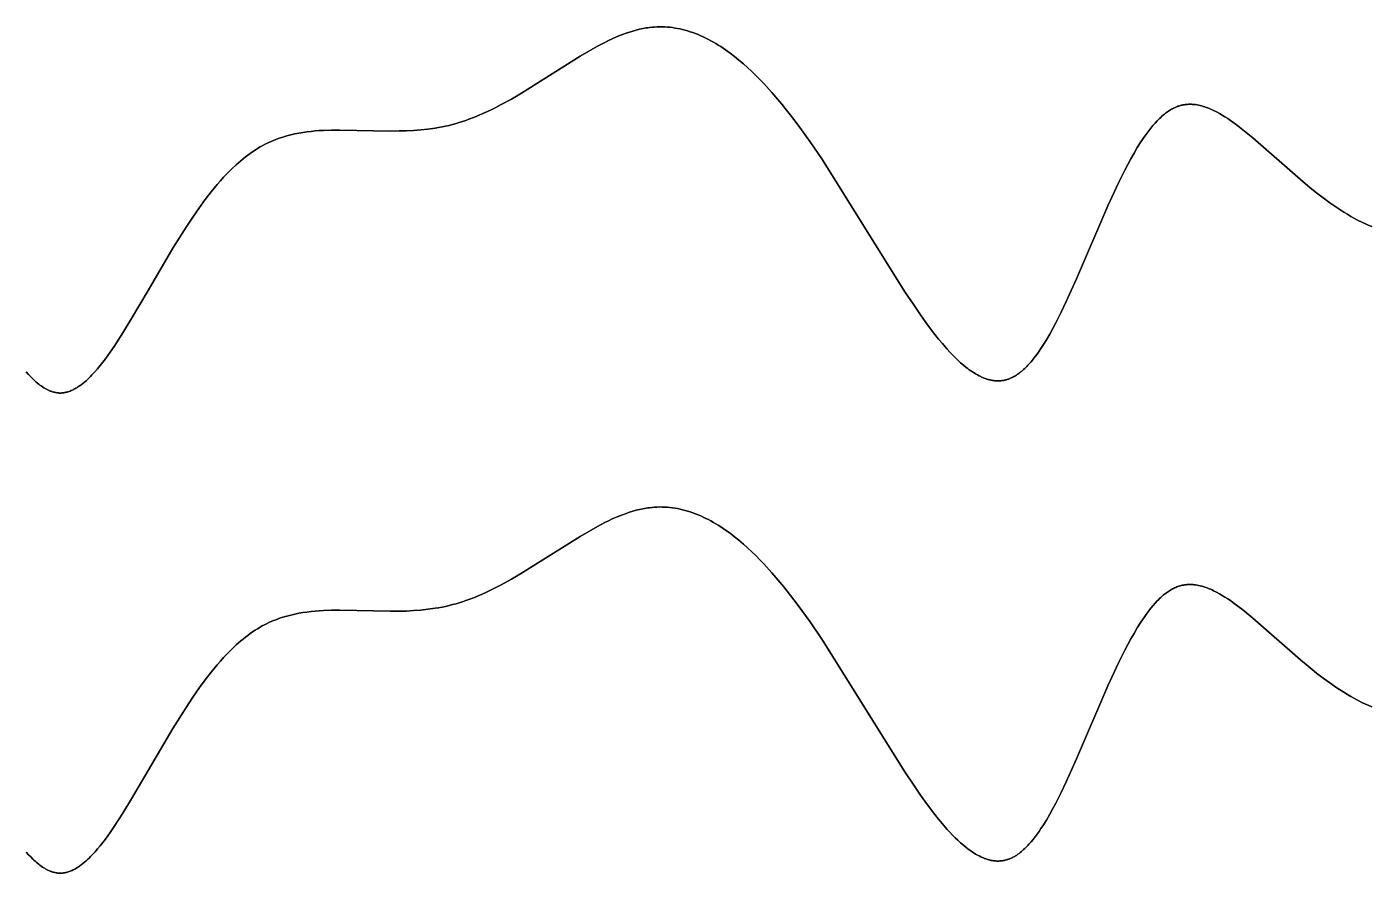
# Model space of a CAD drawing. Header units: feet. Extents: x 0 to 1.5, y 93.18 to 96.08.
# Drawn here: x 0.1875 to 0.375, y 93.7629 to 93.8812 of the extents above; entities that cross this region are included whole.
import ezdxf

# ---------------------------------------------------------------- set-up
doc = ezdxf.new("R2010")
doc.units = ezdxf.units.FT
doc.header["$MEASUREMENT"] = 0
doc.layers.add('Default', color=7, linetype='Continuous', true_color=0x000000)

msp = doc.modelspace()

# ---------------------------------------------------------------- linework, layer by layer
at = {"layer": 'Default'}
for points in [[(0.18742, 93.83293), (0.18775, 93.83256), (0.18804, 93.83226), (0.18834, 93.83195), (0.1885, 93.8318), (0.18866, 93.83165), (0.18882, 93.83151), (0.18899, 93.83136), (0.18916, 93.83122), (0.18933, 93.83109), (0.18951, 93.83096), (0.18969, 93.83084), (0.18987, 93.83072), (0.19005, 93.83061), (0.19015, 93.83055), (0.19024, 93.8305), (0.19033, 93.83046), (0.19043, 93.83041), (0.19051, 93.83037), (0.19059, 93.83033), (0.19068, 93.8303), (0.19076, 93.83026), (0.19085, 93.83023), (0.19093, 93.8302), (0.19102, 93.83017), (0.19111, 93.83014), (0.19123, 93.83011), (0.19135, 93.83008), (0.19147, 93.83005), (0.19159, 93.83003), (0.19171, 93.83001), (0.19178, 93.83), (0.19184, 93.83), (0.1919, 93.82999), (0.19196, 93.82999), (0.19202, 93.82998), (0.19209, 93.82998), (0.19216, 93.82998), (0.19224, 93.82998), (0.19231, 93.82998), (0.19239, 93.82999), (0.19246, 93.82999), (0.19253, 93.83), (0.19261, 93.83001), (0.19268, 93.83002), (0.19276, 93.83003), (0.19283, 93.83005), (0.1929, 93.83006), (0.19297, 93.83008), (0.19305, 93.83009), (0.19312, 93.83011), (0.19319, 93.83013), (0.19326, 93.83015), (0.19341, 93.8302), (0.19355, 93.83025), (0.19368, 93.83031), (0.19382, 93.83037), (0.19396, 93.83043), (0.19409, 93.8305), (0.19422, 93.83057), (0.19435, 93.83064), (0.19448, 93.83071), (0.1946, 93.83079), (0.19473, 93.83087), (0.19485, 93.83096), (0.19497, 93.83104), (0.19509, 93.83113), (0.19532, 93.83131), (0.19555, 93.8315), (0.19578, 93.83169), (0.196, 93.83189), (0.19621, 93.8321), (0.19641, 93.83229), (0.19661, 93.8325), (0.197, 93.83292), (0.19738, 93.83337), (0.19776, 93.83382), (0.19813, 93.83428), (0.19848, 93.83475), (0.19915, 93.83567), (0.19971, 93.83649), (0.20093, 93.83837), (0.20215, 93.84037), (0.20446, 93.84432), (0.20792, 93.85021), (0.20976, 93.85314), (0.2107, 93.85456), (0.21165, 93.85593), (0.21244, 93.85701), (0.21327, 93.85808), (0.21412, 93.85912), (0.21456, 93.85963), (0.21501, 93.86013), (0.21558, 93.86073), (0.21616, 93.86131), (0.21677, 93.86189), (0.21708, 93.86216), (0.2174, 93.86244), (0.21772, 93.8627), (0.21805, 93.86297), (0.21838, 93.86322), (0.21871, 93.86347), (0.21905, 93.8637), (0.2194, 93.86393), (0.21975, 93.86416), (0.22011, 93.86437), (0.2204, 93.86454), (0.2207, 93.86469), (0.22101, 93.86485), (0.22133, 93.865), (0.22165, 93.86515), (0.22197, 93.86528), (0.2223, 93.86541), (0.22263, 93.86553), (0.22296, 93.86565), (0.22329, 93.86576), (0.22385, 93.86592), (0.2244, 93.86607), (0.22496, 93.86619), (0.22553, 93.8663), (0.22609, 93.8664), (0.22666, 93.86648), (0.22723, 93.86655), (0.22781, 93.8666), (0.22838, 93.86665), (0.22895, 93.86668), (0.2301, 93.86672), (0.23125, 93.86673), (0.23835, 93.86659), (0.23957, 93.8666), (0.24057, 93.86662), (0.24157, 93.86668), (0.24257, 93.86675), (0.24357, 93.86686), (0.24456, 93.867), (0.24505, 93.86708), (0.24554, 93.86718), (0.24603, 93.86728), (0.24652, 93.86739), (0.24701, 93.86751), (0.2475, 93.86764), (0.24795, 93.86778), (0.2484, 93.86792), (0.24885, 93.86807), (0.24929, 93.86823), (0.25006, 93.86852), (0.25083, 93.86884), (0.25158, 93.86917), (0.25233, 93.86953), (0.25307, 93.86989), (0.25381, 93.87028), (0.25525, 93.87107), (0.25667, 93.87191), (0.26484, 93.87704), (0.26606, 93.87775), (0.26727, 93.87844), (0.2683, 93.87897), (0.26882, 93.87923), (0.26934, 93.87948), (0.27004, 93.87979), (0.27075, 93.88007), (0.2713, 93.88028), (0.27175, 93.88043), (0.27221, 93.88057), (0.27266, 93.8807), (0.27313, 93.88081), (0.27359, 93.88091), (0.27406, 93.881), (0.27429, 93.88103), (0.27453, 93.88106), (0.27489, 93.8811), (0.27525, 93.88113), (0.27561, 93.88115), (0.27597, 93.88116), (0.27633, 93.88116), (0.27669, 93.88114), (0.27705, 93.88112), (0.2774, 93.88109), (0.27776, 93.88105), (0.27811, 93.88099), (0.27847, 93.88093), (0.27882, 93.88086), (0.27917, 93.88078), (0.27952, 93.88069), (0.27987, 93.88059), (0.28021, 93.88048), (0.28059, 93.88035), (0.28097, 93.88022), (0.28134, 93.88007), (0.2817, 93.87991), (0.28206, 93.87975), (0.28242, 93.87958), (0.28278, 93.8794), (0.28313, 93.87921), (0.28348, 93.87901), (0.28382, 93.87881), (0.28416, 93.8786), (0.2845, 93.87839), (0.28516, 93.87795), (0.28581, 93.87748), (0.28643, 93.877), (0.28705, 93.8765), (0.28766, 93.87599), (0.28825, 93.87546), (0.28884, 93.87491), (0.28941, 93.87436), (0.28997, 93.87379), (0.29051, 93.87322), (0.29166, 93.87197), (0.29276, 93.87068), (0.29331, 93.87002), (0.29333, 93.86998), (0.29427, 93.8688), (0.29519, 93.86759), (0.29699, 93.86509), (0.29873, 93.86255), (0.31024, 93.84414), (0.31148, 93.84228), (0.31242, 93.8409), (0.31341, 93.83952), (0.31444, 93.83817), (0.31496, 93.83751), (0.31549, 93.83688), (0.31617, 93.83609), (0.31653, 93.8357), (0.31689, 93.83532), (0.31727, 93.83494), (0.31765, 93.83457), (0.31803, 93.83422), (0.31842, 93.83388), (0.31882, 93.83355), (0.31903, 93.83339), (0.31924, 93.83323), (0.31946, 93.83308), (0.31968, 93.83293), (0.31991, 93.83278), (0.32013, 93.83264), (0.32037, 93.83251), (0.3206, 93.83239), (0.32084, 93.83227), (0.32096, 93.83221), (0.32108, 93.83216), (0.32121, 93.83211), (0.32133, 93.83206), (0.32145, 93.83201), (0.32158, 93.83197), (0.3217, 93.83193), (0.32182, 93.83189), (0.32195, 93.83185), (0.32208, 93.83182), (0.32217, 93.8318), (0.32227, 93.83178), (0.32237, 93.83176), (0.32247, 93.83174), (0.32256, 93.83172), (0.32266, 93.83171), (0.32276, 93.8317), (0.32285, 93.83169), (0.32295, 93.83168), (0.32304, 93.83168), (0.32314, 93.83167), (0.32324, 93.83167), (0.32333, 93.83167), (0.32343, 93.83168), (0.32352, 93.83168), (0.32362, 93.83169), (0.32371, 93.8317), (0.32381, 93.83171), (0.3239, 93.83172), (0.324, 93.83174), (0.32409, 93.83175), (0.32418, 93.83177), (0.32428, 93.83179), (0.32437, 93.83182), (0.32446, 93.83184), (0.32456, 93.83187), (0.32465, 93.8319), (0.32474, 93.83193), (0.32484, 93.83197), (0.32493, 93.832), (0.32502, 93.83204), (0.32511, 93.83208), (0.32523, 93.83214), (0.32535, 93.8322), (0.32547, 93.83227), (0.32559, 93.83233), (0.32571, 93.8324), (0.32582, 93.83247), (0.32593, 93.83255), (0.32604, 93.83262), (0.32621, 93.83274), (0.32637, 93.83287), (0.32653, 93.833), (0.32669, 93.83313), (0.32684, 93.83327), (0.32699, 93.83341), (0.32714, 93.83356), (0.32729, 93.8337), (0.32743, 93.83386), (0.32758, 93.83402), (0.32787, 93.83435), (0.32816, 93.8347), (0.32844, 93.83506), (0.32872, 93.83543), (0.32899, 93.83582), (0.32926, 93.83621), (0.32952, 93.8366), (0.33002, 93.83741), (0.33049, 93.83821), (0.33093, 93.83901), (0.33134, 93.83978), (0.33209, 93.84126), (0.3328, 93.84275), (0.33425, 93.84596), (0.33862, 93.85614), (0.34016, 93.85947), (0.34098, 93.86113), (0.34183, 93.86273), (0.34227, 93.8635), (0.34273, 93.86428), (0.34323, 93.86508), (0.34376, 93.86586), (0.34404, 93.86625), (0.34432, 93.86663), (0.34461, 93.867), (0.34491, 93.86736), (0.34521, 93.8677), (0.34552, 93.86804), (0.34568, 93.8682), (0.34584, 93.86835), (0.346, 93.8685), (0.34616, 93.86865), (0.34641, 93.86886), (0.34654, 93.86897), (0.34667, 93.86907), (0.34681, 93.86917), (0.34694, 93.86927), (0.34708, 93.86936), (0.34722, 93.86946), (0.34736, 93.86954), (0.3475, 93.86963), (0.34765, 93.86971), (0.3478, 93.86979), (0.34795, 93.86986), (0.3481, 93.86993), (0.34825, 93.86999), (0.34841, 93.87005), (0.34853, 93.87009), (0.34865, 93.87013), (0.34876, 93.87016), (0.34887, 93.87019), (0.34899, 93.87021), (0.3491, 93.87024), (0.34921, 93.87026), (0.34932, 93.87027), (0.34943, 93.87029), (0.34954, 93.8703), (0.34965, 93.87031), (0.34976, 93.87032), (0.34987, 93.87033), (0.34998, 93.87033), (0.35009, 93.87033), (0.3502, 93.87033), (0.35031, 93.87033), (0.35042, 93.87032), (0.35053, 93.87031), (0.35064, 93.8703), (0.35075, 93.87029), (0.35086, 93.87028), (0.35108, 93.87024), (0.3513, 93.8702), (0.35151, 93.87015), (0.35173, 93.8701), (0.35195, 93.87004), (0.35216, 93.86997), (0.35237, 93.8699), (0.35258, 93.86982), (0.35278, 93.86974), (0.35299, 93.86965), (0.35319, 93.86956), (0.35339, 93.86946), (0.3538, 93.86926), (0.3542, 93.86904), (0.35459, 93.86882), (0.35498, 93.86858), (0.35536, 93.86833), (0.35574, 93.86808), (0.3561, 93.86782), (0.35679, 93.86731), (0.35749, 93.86677), (0.35889, 93.86563), (0.36555, 93.8598), (0.36691, 93.85866), (0.3678, 93.85795), (0.36871, 93.85725), (0.36965, 93.85656), (0.37061, 93.85589), (0.37159, 93.85526), (0.37209, 93.85496), (0.37259, 93.85466), (0.37309, 93.85438), (0.3736, 93.85411), (0.37411, 93.85386), (0.37463, 93.85362), (0.375, 93.85345), (0.37551, 93.85324)], [(0.37551, 93.85324), (0.375, 93.85345), (0.37463, 93.85362), (0.37411, 93.85386), (0.3736, 93.85411), (0.37309, 93.85438), (0.37259, 93.85466), (0.37209, 93.85496), (0.37159, 93.85526), (0.37061, 93.85589), (0.36965, 93.85656), (0.36871, 93.85725), (0.3678, 93.85795), (0.36691, 93.85866), (0.36555, 93.8598), (0.35889, 93.86563), (0.35749, 93.86677), (0.35679, 93.86731), (0.3561, 93.86782), (0.35574, 93.86808), (0.35536, 93.86833), (0.35498, 93.86858), (0.35459, 93.86882), (0.3542, 93.86904), (0.3538, 93.86926), (0.35339, 93.86946), (0.35319, 93.86956), (0.35299, 93.86965), (0.35278, 93.86974), (0.35258, 93.86982), (0.35237, 93.8699), (0.35216, 93.86997), (0.35195, 93.87004), (0.35173, 93.8701), (0.35151, 93.87015), (0.3513, 93.8702), (0.35108, 93.87024), (0.35086, 93.87028), (0.35075, 93.87029), (0.35064, 93.8703), (0.35053, 93.87031), (0.35042, 93.87032), (0.35031, 93.87033), (0.3502, 93.87033), (0.35009, 93.87033), (0.34998, 93.87033), (0.34987, 93.87033), (0.34976, 93.87032), (0.34965, 93.87031), (0.34954, 93.8703), (0.34943, 93.87029), (0.34932, 93.87027), (0.34921, 93.87026), (0.3491, 93.87024), (0.34899, 93.87021), (0.34887, 93.87019), (0.34876, 93.87016), (0.34865, 93.87013), (0.34853, 93.87009), (0.34841, 93.87005), (0.34825, 93.86999), (0.3481, 93.86993), (0.34795, 93.86986), (0.3478, 93.86979), (0.34765, 93.86971), (0.3475, 93.86963), (0.34736, 93.86954), (0.34722, 93.86946), (0.34708, 93.86936), (0.34694, 93.86927), (0.34681, 93.86917), (0.34667, 93.86907), (0.34654, 93.86897), (0.34641, 93.86886), (0.34616, 93.86865), (0.346, 93.8685), (0.34584, 93.86835), (0.34568, 93.8682), (0.34552, 93.86804), (0.34521, 93.8677), (0.34491, 93.86736), (0.34461, 93.867), (0.34432, 93.86663), (0.34404, 93.86625), (0.34376, 93.86586), (0.34323, 93.86508), (0.34273, 93.86428), (0.34227, 93.8635), (0.34183, 93.86273), (0.34098, 93.86113), (0.34016, 93.85947), (0.33862, 93.85614), (0.33425, 93.84596), (0.3328, 93.84275), (0.33209, 93.84126), (0.33134, 93.83978), (0.33093, 93.83901), (0.33049, 93.83821), (0.33002, 93.83741), (0.32952, 93.8366), (0.32926, 93.83621), (0.32899, 93.83582), (0.32872, 93.83543), (0.32844, 93.83506), (0.32816, 93.8347), (0.32787, 93.83435), (0.32758, 93.83402), (0.32743, 93.83386), (0.32729, 93.8337), (0.32714, 93.83356), (0.32699, 93.83341), (0.32684, 93.83327), (0.32669, 93.83313), (0.32653, 93.833), (0.32637, 93.83287), (0.32621, 93.83274), (0.32604, 93.83262), (0.32593, 93.83255), (0.32582, 93.83247), (0.32571, 93.8324), (0.32559, 93.83233), (0.32547, 93.83227), (0.32535, 93.8322), (0.32523, 93.83214), (0.32511, 93.83208), (0.32502, 93.83204), (0.32493, 93.832), (0.32484, 93.83197), (0.32474, 93.83193), (0.32465, 93.8319), (0.32456, 93.83187), (0.32446, 93.83184), (0.32437, 93.83182), (0.32428, 93.83179), (0.32418, 93.83177), (0.32409, 93.83175), (0.324, 93.83174), (0.3239, 93.83172), (0.32381, 93.83171), (0.32371, 93.8317), (0.32362, 93.83169), (0.32352, 93.83168), (0.32343, 93.83168), (0.32333, 93.83167), (0.32324, 93.83167), (0.32314, 93.83167), (0.32304, 93.83168), (0.32295, 93.83168), (0.32285, 93.83169), (0.32276, 93.8317), (0.32266, 93.83171), (0.32256, 93.83172), (0.32247, 93.83174), (0.32237, 93.83176), (0.32227, 93.83178), (0.32217, 93.8318), (0.32208, 93.83182), (0.32195, 93.83185), (0.32182, 93.83189), (0.3217, 93.83193), (0.32158, 93.83197), (0.32145, 93.83201), (0.32133, 93.83206), (0.32121, 93.83211), (0.32108, 93.83216), (0.32096, 93.83221), (0.32084, 93.83227), (0.3206, 93.83239), (0.32037, 93.83251), (0.32013, 93.83264), (0.31991, 93.83278), (0.31968, 93.83293), (0.31946, 93.83308), (0.31924, 93.83323), (0.31903, 93.83339), (0.31882, 93.83355), (0.31842, 93.83388), (0.31803, 93.83422), (0.31765, 93.83457), (0.31727, 93.83494), (0.31689, 93.83532), (0.31653, 93.8357), (0.31617, 93.83609), (0.31549, 93.83688), (0.31496, 93.83751), (0.31444, 93.83817), (0.31341, 93.83952), (0.31242, 93.8409), (0.31148, 93.84228), (0.31024, 93.84414), (0.29873, 93.86255), (0.29699, 93.86509), (0.29519, 93.86759), (0.29427, 93.8688), (0.29333, 93.86998), (0.29331, 93.87002), (0.29276, 93.87068), (0.29166, 93.87197), (0.29051, 93.87322), (0.28997, 93.87379), (0.28941, 93.87436), (0.28884, 93.87491), (0.28825, 93.87546), (0.28766, 93.87599), (0.28705, 93.8765), (0.28643, 93.877), (0.28581, 93.87748), (0.28516, 93.87795), (0.2845, 93.87839), (0.28416, 93.8786), (0.28382, 93.87881), (0.28348, 93.87901), (0.28313, 93.87921), (0.28278, 93.8794), (0.28242, 93.87958), (0.28206, 93.87975), (0.2817, 93.87991), (0.28134, 93.88007), (0.28097, 93.88022), (0.28059, 93.88035), (0.28021, 93.88048), (0.27987, 93.88059), (0.27952, 93.88069), (0.27917, 93.88078), (0.27882, 93.88086), (0.27847, 93.88093), (0.27811, 93.88099), (0.27776, 93.88105), (0.2774, 93.88109), (0.27705, 93.88112), (0.27669, 93.88114), (0.27633, 93.88116), (0.27597, 93.88116), (0.27561, 93.88115), (0.27525, 93.88113), (0.27489, 93.8811), (0.27453, 93.88106), (0.27429, 93.88103), (0.27406, 93.881), (0.27359, 93.88091), (0.27313, 93.88081), (0.27266, 93.8807), (0.27221, 93.88057), (0.27175, 93.88043), (0.2713, 93.88028), (0.27075, 93.88007), (0.27004, 93.87979), (0.26934, 93.87948), (0.26882, 93.87923), (0.2683, 93.87897), (0.26727, 93.87844), (0.26606, 93.87775), (0.26484, 93.87704), (0.25667, 93.87191), (0.25525, 93.87107), (0.25381, 93.87028), (0.25307, 93.86989), (0.25233, 93.86953), (0.25158, 93.86917), (0.25083, 93.86884), (0.25006, 93.86852), (0.24929, 93.86823), (0.24885, 93.86807), (0.2484, 93.86792), (0.24795, 93.86778), (0.2475, 93.86764), (0.24701, 93.86751), (0.24652, 93.86739), (0.24603, 93.86728), (0.24554, 93.86718), (0.24505, 93.86708), (0.24456, 93.867), (0.24357, 93.86686), (0.24257, 93.86675), (0.24157, 93.86668), (0.24057, 93.86662), (0.23957, 93.8666), (0.23835, 93.86659), (0.23125, 93.86673), (0.2301, 93.86672), (0.22895, 93.86668), (0.22838, 93.86665), (0.22781, 93.8666), (0.22723, 93.86655), (0.22666, 93.86648), (0.22609, 93.8664), (0.22553, 93.8663), (0.22496, 93.86619), (0.2244, 93.86607), (0.22385, 93.86592), (0.22329, 93.86576), (0.22296, 93.86565), (0.22263, 93.86553), (0.2223, 93.86541), (0.22197, 93.86528), (0.22165, 93.86515), (0.22133, 93.865), (0.22101, 93.86485), (0.2207, 93.86469), (0.2204, 93.86454), (0.22011, 93.86437), (0.21975, 93.86416), (0.2194, 93.86393), (0.21905, 93.8637), (0.21871, 93.86347), (0.21838, 93.86322), (0.21805, 93.86297), (0.21772, 93.8627), (0.2174, 93.86244), (0.21708, 93.86216), (0.21677, 93.86189), (0.21616, 93.86131), (0.21558, 93.86073), (0.21501, 93.86013), (0.21456, 93.85963), (0.21412, 93.85912), (0.21327, 93.85808), (0.21244, 93.85701), (0.21165, 93.85593), (0.2107, 93.85456), (0.20976, 93.85314), (0.20792, 93.85021), (0.20446, 93.84432), (0.20215, 93.84037), (0.20093, 93.83837), (0.19971, 93.83649), (0.19915, 93.83567), (0.19848, 93.83475), (0.19813, 93.83428), (0.19776, 93.83382), (0.19738, 93.83337), (0.197, 93.83292), (0.19661, 93.8325), (0.19641, 93.83229), (0.19621, 93.8321), (0.196, 93.83189), (0.19578, 93.83169), (0.19555, 93.8315), (0.19532, 93.83131), (0.19509, 93.83113), (0.19497, 93.83104), (0.19485, 93.83096), (0.19473, 93.83087), (0.1946, 93.83079), (0.19448, 93.83071), (0.19435, 93.83064), (0.19422, 93.83057), (0.19409, 93.8305), (0.19396, 93.83043), (0.19382, 93.83037), (0.19368, 93.83031), (0.19355, 93.83025), (0.19341, 93.8302), (0.19326, 93.83015), (0.19319, 93.83013), (0.19312, 93.83011), (0.19305, 93.83009), (0.19297, 93.83008), (0.1929, 93.83006), (0.19283, 93.83005), (0.19276, 93.83003), (0.19268, 93.83002), (0.19261, 93.83001), (0.19253, 93.83), (0.19246, 93.82999), (0.19239, 93.82999), (0.19231, 93.82998), (0.19224, 93.82998), (0.19216, 93.82998), (0.19209, 93.82998), (0.19202, 93.82998), (0.19196, 93.82999), (0.1919, 93.82999), (0.19184, 93.83), (0.19178, 93.83), (0.19171, 93.83001), (0.19159, 93.83003), (0.19147, 93.83005), (0.19135, 93.83008), (0.19123, 93.83011), (0.19111, 93.83014), (0.19102, 93.83017), (0.19093, 93.8302), (0.19085, 93.83023), (0.19076, 93.83026), (0.19068, 93.8303), (0.19059, 93.83033), (0.19051, 93.83037), (0.19043, 93.83041), (0.19033, 93.83046), (0.19024, 93.8305), (0.19015, 93.83055), (0.19005, 93.83061), (0.18987, 93.83072), (0.18969, 93.83084), (0.18951, 93.83096), (0.18933, 93.83109), (0.18916, 93.83122), (0.18899, 93.83136), (0.18882, 93.83151), (0.18866, 93.83165), (0.1885, 93.8318), (0.18834, 93.83195), (0.18804, 93.83226), (0.18775, 93.83256), (0.18742, 93.83293)], [(0.18742, 93.76581), (0.18775, 93.76545), (0.18804, 93.76514), (0.18834, 93.76484), (0.1885, 93.76469), (0.18866, 93.76454), (0.18882, 93.76439), (0.18899, 93.76425), (0.18916, 93.76411), (0.18933, 93.76398), (0.18951, 93.76385), (0.18969, 93.76372), (0.18987, 93.76361), (0.19005, 93.7635), (0.19015, 93.76344), (0.19024, 93.76339), (0.19033, 93.76334), (0.19043, 93.7633), (0.19051, 93.76326), (0.19059, 93.76322), (0.19068, 93.76318), (0.19076, 93.76315), (0.19085, 93.76312), (0.19093, 93.76308), (0.19102, 93.76306), (0.19111, 93.76303), (0.19123, 93.76299), (0.19135, 93.76296), (0.19147, 93.76294), (0.19159, 93.76292), (0.19171, 93.7629), (0.19178, 93.76289), (0.19184, 93.76288), (0.1919, 93.76288), (0.19196, 93.76287), (0.19202, 93.76287), (0.19209, 93.76287), (0.19216, 93.76287), (0.19224, 93.76287), (0.19231, 93.76287), (0.19239, 93.76288), (0.19246, 93.76288), (0.19253, 93.76289), (0.19261, 93.7629), (0.19268, 93.76291), (0.19276, 93.76292), (0.19283, 93.76293), (0.1929, 93.76295), (0.19297, 93.76296), (0.19305, 93.76298), (0.19312, 93.763), (0.19319, 93.76302), (0.19326, 93.76304), (0.19341, 93.76309), (0.19355, 93.76314), (0.19368, 93.76319), (0.19382, 93.76325), (0.19396, 93.76332), (0.19409, 93.76338), (0.19422, 93.76345), (0.19435, 93.76353), (0.19448, 93.7636), (0.1946, 93.76368), (0.19473, 93.76376), (0.19485, 93.76384), (0.19497, 93.76393), (0.19509, 93.76402), (0.19532, 93.7642), (0.19555, 93.76439), (0.19578, 93.76458), (0.196, 93.76478), (0.19621, 93.76498), (0.19641, 93.76518), (0.19661, 93.76539), (0.197, 93.76581), (0.19738, 93.76625), (0.19776, 93.76671), (0.19813, 93.76717), (0.19848, 93.76764), (0.19915, 93.76856), (0.19971, 93.76938), (0.20093, 93.77126), (0.20215, 93.77326), (0.20446, 93.7772), (0.20792, 93.7831), (0.20976, 93.78603), (0.2107, 93.78745), (0.21165, 93.78882), (0.21244, 93.7899), (0.21327, 93.79097), (0.21412, 93.79201), (0.21456, 93.79252), (0.21501, 93.79301), (0.21558, 93.79361), (0.21616, 93.7942), (0.21677, 93.79477), (0.21708, 93.79505), (0.2174, 93.79533), (0.21772, 93.79559), (0.21805, 93.79585), (0.21838, 93.79611), (0.21871, 93.79635), (0.21905, 93.79659), (0.2194, 93.79682), (0.21975, 93.79704), (0.22011, 93.79725), (0.2204, 93.79742), (0.2207, 93.79758), (0.22101, 93.79774), (0.22133, 93.79789), (0.22165, 93.79803), (0.22197, 93.79817), (0.2223, 93.7983), (0.22263, 93.79842), (0.22296, 93.79854), (0.22329, 93.79865), (0.22385, 93.79881), (0.2244, 93.79895), (0.22496, 93.79908), (0.22553, 93.79919), (0.22609, 93.79929), (0.22666, 93.79937), (0.22723, 93.79944), (0.22781, 93.79949), (0.22838, 93.79954), (0.22895, 93.79957), (0.2301, 93.79961), (0.23125, 93.79962), (0.23835, 93.79948), (0.23957, 93.79948), (0.24057, 93.79951), (0.24157, 93.79956), (0.24257, 93.79964), (0.24357, 93.79975), (0.24456, 93.79989), (0.24505, 93.79997), (0.24554, 93.80006), (0.24603, 93.80016), (0.24652, 93.80028), (0.24701, 93.8004), (0.2475, 93.80053), (0.24795, 93.80066), (0.2484, 93.80081), (0.24885, 93.80096), (0.24929, 93.80111), (0.25006, 93.80141), (0.25083, 93.80172), (0.25158, 93.80206), (0.25233, 93.80241), (0.25307, 93.80278), (0.25381, 93.80316), (0.25525, 93.80396), (0.25667, 93.80479), (0.26484, 93.80993), (0.26606, 93.81064), (0.26727, 93.81132), (0.2683, 93.81186), (0.26882, 93.81212), (0.26934, 93.81237), (0.27004, 93.81268), (0.27075, 93.81296), (0.2713, 93.81316), (0.27175, 93.81332), (0.27221, 93.81346), (0.27266, 93.81359), (0.27313, 93.8137), (0.27359, 93.8138), (0.27406, 93.81388), (0.27429, 93.81392), (0.27453, 93.81395), (0.27489, 93.81399), (0.27525, 93.81402), (0.27561, 93.81404), (0.27597, 93.81405), (0.27633, 93.81404), (0.27669, 93.81403), (0.27705, 93.81401), (0.2774, 93.81398), (0.27776, 93.81393), (0.27811, 93.81388), (0.27847, 93.81382), (0.27882, 93.81375), (0.27917, 93.81367), (0.27952, 93.81358), (0.27987, 93.81348), (0.28021, 93.81337), (0.28059, 93.81324), (0.28097, 93.8131), (0.28134, 93.81296), (0.2817, 93.8128), (0.28206, 93.81264), (0.28242, 93.81246), (0.28278, 93.81228), (0.28313, 93.8121), (0.28348, 93.8119), (0.28382, 93.8117), (0.28416, 93.81149), (0.2845, 93.81128), (0.28516, 93.81083), (0.28581, 93.81037), (0.28643, 93.80989), (0.28705, 93.80939), (0.28766, 93.80887), (0.28825, 93.80834), (0.28884, 93.8078), (0.28941, 93.80725), (0.28997, 93.80668), (0.29051, 93.80611), (0.29166, 93.80486), (0.29276, 93.80356), (0.29331, 93.8029), (0.29333, 93.80287), (0.29427, 93.80169), (0.29519, 93.80048), (0.29699, 93.79798), (0.29873, 93.79544), (0.31024, 93.77703), (0.31148, 93.77516), (0.31242, 93.77379), (0.31341, 93.77241), (0.31444, 93.77106), (0.31496, 93.7704), (0.31549, 93.76976), (0.31617, 93.76898), (0.31653, 93.76859), (0.31689, 93.7682), (0.31727, 93.76783), (0.31765, 93.76746), (0.31803, 93.76711), (0.31842, 93.76677), (0.31882, 93.76644), (0.31903, 93.76628), (0.31924, 93.76612), (0.31946, 93.76597), (0.31968, 93.76582), (0.31991, 93.76567), (0.32013, 93.76553), (0.32037, 93.7654), (0.3206, 93.76527), (0.32084, 93.76515), (0.32096, 93.7651), (0.32108, 93.76505), (0.32121, 93.76499), (0.32133, 93.76494), (0.32145, 93.7649), (0.32158, 93.76485), (0.3217, 93.76481), (0.32182, 93.76478), (0.32195, 93.76474), (0.32208, 93.76471), (0.32217, 93.76468), (0.32227, 93.76466), (0.32237, 93.76464), (0.32247, 93.76463), (0.32256, 93.76461), (0.32266, 93.7646), (0.32276, 93.76459), (0.32285, 93.76458), (0.32295, 93.76457), (0.32304, 93.76456), (0.32314, 93.76456), (0.32324, 93.76456), (0.32333, 93.76456), (0.32343, 93.76456), (0.32352, 93.76457), (0.32362, 93.76458), (0.32371, 93.76458), (0.32381, 93.7646), (0.3239, 93.76461), (0.324, 93.76462), (0.32409, 93.76464), (0.32418, 93.76466), (0.32428, 93.76468), (0.32437, 93.76471), (0.32446, 93.76473), (0.32456, 93.76476), (0.32465, 93.76479), (0.32474, 93.76482), (0.32484, 93.76485), (0.32493, 93.76489), (0.32502, 93.76493), (0.32511, 93.76497), (0.32523, 93.76503), (0.32535, 93.76509), (0.32547, 93.76515), (0.32559, 93.76522), (0.32571, 93.76529), (0.32582, 93.76536), (0.32593, 93.76544), (0.32604, 93.76551), (0.32621, 93.76563), (0.32637, 93.76576), (0.32653, 93.76589), (0.32669, 93.76602), (0.32684, 93.76616), (0.32699, 93.7663), (0.32714, 93.76644), (0.32729, 93.76659), (0.32743, 93.76675), (0.32758, 93.76691), (0.32787, 93.76724), (0.32816, 93.76759), (0.32844, 93.76795), (0.32872, 93.76832), (0.32899, 93.7687), (0.32926, 93.76909), (0.32952, 93.76949), (0.33002, 93.77029), (0.33049, 93.7711), (0.33093, 93.7719), (0.33134, 93.77267), (0.33209, 93.77414), (0.3328, 93.77564), (0.33425, 93.77885), (0.33862, 93.78903), (0.34016, 93.79236), (0.34098, 93.79402), (0.34183, 93.79562), (0.34227, 93.79638), (0.34273, 93.79717), (0.34323, 93.79796), (0.34376, 93.79875), (0.34404, 93.79914), (0.34432, 93.79952), (0.34461, 93.79989), (0.34491, 93.80025), (0.34521, 93.80059), (0.34552, 93.80092), (0.34568, 93.80108), (0.34584, 93.80124), (0.346, 93.80139), (0.34616, 93.80154), (0.34641, 93.80175), (0.34654, 93.80186), (0.34667, 93.80196), (0.34681, 93.80206), (0.34694, 93.80216), (0.34708, 93.80225), (0.34722, 93.80234), (0.34736, 93.80243), (0.3475, 93.80252), (0.34765, 93.8026), (0.3478, 93.80267), (0.34795, 93.80275), (0.3481, 93.80281), (0.34825, 93.80288), (0.34841, 93.80293), (0.34853, 93.80298), (0.34865, 93.80301), (0.34876, 93.80305), (0.34887, 93.80307), (0.34899, 93.8031), (0.3491, 93.80312), (0.34921, 93.80314), (0.34932, 93.80316), (0.34943, 93.80318), (0.34954, 93.80319), (0.34965, 93.8032), (0.34976, 93.80321), (0.34987, 93.80321), (0.34998, 93.80322), (0.35009, 93.80322), (0.3502, 93.80322), (0.35031, 93.80321), (0.35042, 93.80321), (0.35053, 93.8032), (0.35064, 93.80319), (0.35075, 93.80318), (0.35086, 93.80317), (0.35108, 93.80313), (0.3513, 93.80309), (0.35151, 93.80304), (0.35173, 93.80299), (0.35195, 93.80292), (0.35216, 93.80286), (0.35237, 93.80278), (0.35258, 93.80271), (0.35278, 93.80262), (0.35299, 93.80254), (0.35319, 93.80245), (0.35339, 93.80235), (0.3538, 93.80215), (0.3542, 93.80193), (0.35459, 93.8017), (0.35498, 93.80146), (0.35536, 93.80122), (0.35574, 93.80096), (0.3561, 93.80071), (0.35679, 93.8002), (0.35749, 93.79966), (0.35889, 93.79852), (0.36555, 93.79268), (0.36691, 93.79155), (0.3678, 93.79084), (0.36871, 93.79013), (0.36965, 93.78945), (0.37061, 93.78878), (0.37159, 93.78815), (0.37209, 93.78784), (0.37259, 93.78755), (0.37309, 93.78727), (0.3736, 93.787), (0.37411, 93.78674), (0.37463, 93.7865), (0.375, 93.78634), (0.37551, 93.78613)], [(0.37551, 93.78613), (0.375, 93.78634), (0.37463, 93.7865), (0.37411, 93.78674), (0.3736, 93.787), (0.37309, 93.78727), (0.37259, 93.78755), (0.37209, 93.78784), (0.37159, 93.78815), (0.37061, 93.78878), (0.36965, 93.78945), (0.36871, 93.79013), (0.3678, 93.79084), (0.36691, 93.79155), (0.36555, 93.79268), (0.35889, 93.79852), (0.35749, 93.79966), (0.35679, 93.8002), (0.3561, 93.80071), (0.35574, 93.80096), (0.35536, 93.80122), (0.35498, 93.80146), (0.35459, 93.8017), (0.3542, 93.80193), (0.3538, 93.80215), (0.35339, 93.80235), (0.35319, 93.80245), (0.35299, 93.80254), (0.35278, 93.80262), (0.35258, 93.80271), (0.35237, 93.80278), (0.35216, 93.80286), (0.35195, 93.80292), (0.35173, 93.80299), (0.35151, 93.80304), (0.3513, 93.80309), (0.35108, 93.80313), (0.35086, 93.80317), (0.35075, 93.80318), (0.35064, 93.80319), (0.35053, 93.8032), (0.35042, 93.80321), (0.35031, 93.80321), (0.3502, 93.80322), (0.35009, 93.80322), (0.34998, 93.80322), (0.34987, 93.80321), (0.34976, 93.80321), (0.34965, 93.8032), (0.34954, 93.80319), (0.34943, 93.80318), (0.34932, 93.80316), (0.34921, 93.80314), (0.3491, 93.80312), (0.34899, 93.8031), (0.34887, 93.80307), (0.34876, 93.80305), (0.34865, 93.80301), (0.34853, 93.80298), (0.34841, 93.80293), (0.34825, 93.80288), (0.3481, 93.80281), (0.34795, 93.80275), (0.3478, 93.80267), (0.34765, 93.8026), (0.3475, 93.80252), (0.34736, 93.80243), (0.34722, 93.80234), (0.34708, 93.80225), (0.34694, 93.80216), (0.34681, 93.80206), (0.34667, 93.80196), (0.34654, 93.80186), (0.34641, 93.80175), (0.34616, 93.80154), (0.346, 93.80139), (0.34584, 93.80124), (0.34568, 93.80108), (0.34552, 93.80092), (0.34521, 93.80059), (0.34491, 93.80025), (0.34461, 93.79989), (0.34432, 93.79952), (0.34404, 93.79914), (0.34376, 93.79875), (0.34323, 93.79796), (0.34273, 93.79717), (0.34227, 93.79638), (0.34183, 93.79562), (0.34098, 93.79402), (0.34016, 93.79236), (0.33862, 93.78903), (0.33425, 93.77885), (0.3328, 93.77564), (0.33209, 93.77414), (0.33134, 93.77267), (0.33093, 93.7719), (0.33049, 93.7711), (0.33002, 93.77029), (0.32952, 93.76949), (0.32926, 93.76909), (0.32899, 93.7687), (0.32872, 93.76832), (0.32844, 93.76795), (0.32816, 93.76759), (0.32787, 93.76724), (0.32758, 93.76691), (0.32743, 93.76675), (0.32729, 93.76659), (0.32714, 93.76644), (0.32699, 93.7663), (0.32684, 93.76616), (0.32669, 93.76602), (0.32653, 93.76589), (0.32637, 93.76576), (0.32621, 93.76563), (0.32604, 93.76551), (0.32593, 93.76544), (0.32582, 93.76536), (0.32571, 93.76529), (0.32559, 93.76522), (0.32547, 93.76515), (0.32535, 93.76509), (0.32523, 93.76503), (0.32511, 93.76497), (0.32502, 93.76493), (0.32493, 93.76489), (0.32484, 93.76485), (0.32474, 93.76482), (0.32465, 93.76479), (0.32456, 93.76476), (0.32446, 93.76473), (0.32437, 93.76471), (0.32428, 93.76468), (0.32418, 93.76466), (0.32409, 93.76464), (0.324, 93.76462), (0.3239, 93.76461), (0.32381, 93.7646), (0.32371, 93.76458), (0.32362, 93.76458), (0.32352, 93.76457), (0.32343, 93.76456), (0.32333, 93.76456), (0.32324, 93.76456), (0.32314, 93.76456), (0.32304, 93.76456), (0.32295, 93.76457), (0.32285, 93.76458), (0.32276, 93.76459), (0.32266, 93.7646), (0.32256, 93.76461), (0.32247, 93.76463), (0.32237, 93.76464), (0.32227, 93.76466), (0.32217, 93.76468), (0.32208, 93.76471), (0.32195, 93.76474), (0.32182, 93.76478), (0.3217, 93.76481), (0.32158, 93.76485), (0.32145, 93.7649), (0.32133, 93.76494), (0.32121, 93.76499), (0.32108, 93.76505), (0.32096, 93.7651), (0.32084, 93.76515), (0.3206, 93.76527), (0.32037, 93.7654), (0.32013, 93.76553), (0.31991, 93.76567), (0.31968, 93.76582), (0.31946, 93.76597), (0.31924, 93.76612), (0.31903, 93.76628), (0.31882, 93.76644), (0.31842, 93.76677), (0.31803, 93.76711), (0.31765, 93.76746), (0.31727, 93.76783), (0.31689, 93.7682), (0.31653, 93.76859), (0.31617, 93.76898), (0.31549, 93.76976), (0.31496, 93.7704), (0.31444, 93.77106), (0.31341, 93.77241), (0.31242, 93.77379), (0.31148, 93.77516), (0.31024, 93.77703), (0.29873, 93.79544), (0.29699, 93.79798), (0.29519, 93.80048), (0.29427, 93.80169), (0.29333, 93.80287), (0.29331, 93.8029), (0.29276, 93.80356), (0.29166, 93.80486), (0.29051, 93.80611), (0.28997, 93.80668), (0.28941, 93.80725), (0.28884, 93.8078), (0.28825, 93.80834), (0.28766, 93.80887), (0.28705, 93.80939), (0.28643, 93.80989), (0.28581, 93.81037), (0.28516, 93.81083), (0.2845, 93.81128), (0.28416, 93.81149), (0.28382, 93.8117), (0.28348, 93.8119), (0.28313, 93.8121), (0.28278, 93.81228), (0.28242, 93.81246), (0.28206, 93.81264), (0.2817, 93.8128), (0.28134, 93.81296), (0.28097, 93.8131), (0.28059, 93.81324), (0.28021, 93.81337), (0.27987, 93.81348), (0.27952, 93.81358), (0.27917, 93.81367), (0.27882, 93.81375), (0.27847, 93.81382), (0.27811, 93.81388), (0.27776, 93.81393), (0.2774, 93.81398), (0.27705, 93.81401), (0.27669, 93.81403), (0.27633, 93.81404), (0.27597, 93.81405), (0.27561, 93.81404), (0.27525, 93.81402), (0.27489, 93.81399), (0.27453, 93.81395), (0.27429, 93.81392), (0.27406, 93.81388), (0.27359, 93.8138), (0.27313, 93.8137), (0.27266, 93.81359), (0.27221, 93.81346), (0.27175, 93.81332), (0.2713, 93.81316), (0.27075, 93.81296), (0.27004, 93.81268), (0.26934, 93.81237), (0.26882, 93.81212), (0.2683, 93.81186), (0.26727, 93.81132), (0.26606, 93.81064), (0.26484, 93.80993), (0.25667, 93.80479), (0.25525, 93.80396), (0.25381, 93.80316), (0.25307, 93.80278), (0.25233, 93.80241), (0.25158, 93.80206), (0.25083, 93.80172), (0.25006, 93.80141), (0.24929, 93.80111), (0.24885, 93.80096), (0.2484, 93.80081), (0.24795, 93.80066), (0.2475, 93.80053), (0.24701, 93.8004), (0.24652, 93.80028), (0.24603, 93.80016), (0.24554, 93.80006), (0.24505, 93.79997), (0.24456, 93.79989), (0.24357, 93.79975), (0.24257, 93.79964), (0.24157, 93.79956), (0.24057, 93.79951), (0.23957, 93.79948), (0.23835, 93.79948), (0.23125, 93.79962), (0.2301, 93.79961), (0.22895, 93.79957), (0.22838, 93.79954), (0.22781, 93.79949), (0.22723, 93.79944), (0.22666, 93.79937), (0.22609, 93.79929), (0.22553, 93.79919), (0.22496, 93.79908), (0.2244, 93.79895), (0.22385, 93.79881), (0.22329, 93.79865), (0.22296, 93.79854), (0.22263, 93.79842), (0.2223, 93.7983), (0.22197, 93.79817), (0.22165, 93.79803), (0.22133, 93.79789), (0.22101, 93.79774), (0.2207, 93.79758), (0.2204, 93.79742), (0.22011, 93.79725), (0.21975, 93.79704), (0.2194, 93.79682), (0.21905, 93.79659), (0.21871, 93.79635), (0.21838, 93.79611), (0.21805, 93.79585), (0.21772, 93.79559), (0.2174, 93.79533), (0.21708, 93.79505), (0.21677, 93.79477), (0.21616, 93.7942), (0.21558, 93.79361), (0.21501, 93.79301), (0.21456, 93.79252), (0.21412, 93.79201), (0.21327, 93.79097), (0.21244, 93.7899), (0.21165, 93.78882), (0.2107, 93.78745), (0.20976, 93.78603), (0.20792, 93.7831), (0.20446, 93.7772), (0.20215, 93.77326), (0.20093, 93.77126), (0.19971, 93.76938), (0.19915, 93.76856), (0.19848, 93.76764), (0.19813, 93.76717), (0.19776, 93.76671), (0.19738, 93.76625), (0.197, 93.76581), (0.19661, 93.76539), (0.19641, 93.76518), (0.19621, 93.76498), (0.196, 93.76478), (0.19578, 93.76458), (0.19555, 93.76439), (0.19532, 93.7642), (0.19509, 93.76402), (0.19497, 93.76393), (0.19485, 93.76384), (0.19473, 93.76376), (0.1946, 93.76368), (0.19448, 93.7636), (0.19435, 93.76353), (0.19422, 93.76345), (0.19409, 93.76338), (0.19396, 93.76332), (0.19382, 93.76325), (0.19368, 93.76319), (0.19355, 93.76314), (0.19341, 93.76309), (0.19326, 93.76304), (0.19319, 93.76302), (0.19312, 93.763), (0.19305, 93.76298), (0.19297, 93.76296), (0.1929, 93.76295), (0.19283, 93.76293), (0.19276, 93.76292), (0.19268, 93.76291), (0.19261, 93.7629), (0.19253, 93.76289), (0.19246, 93.76288), (0.19239, 93.76288), (0.19231, 93.76287), (0.19224, 93.76287), (0.19216, 93.76287), (0.19209, 93.76287), (0.19202, 93.76287), (0.19196, 93.76287), (0.1919, 93.76288), (0.19184, 93.76288), (0.19178, 93.76289), (0.19171, 93.7629), (0.19159, 93.76292), (0.19147, 93.76294), (0.19135, 93.76296), (0.19123, 93.76299), (0.19111, 93.76303), (0.19102, 93.76306), (0.19093, 93.76308), (0.19085, 93.76312), (0.19076, 93.76315), (0.19068, 93.76318), (0.19059, 93.76322), (0.19051, 93.76326), (0.19043, 93.7633), (0.19033, 93.76334), (0.19024, 93.76339), (0.19015, 93.76344), (0.19005, 93.7635), (0.18987, 93.76361), (0.18969, 93.76372), (0.18951, 93.76385), (0.18933, 93.76398), (0.18916, 93.76411), (0.18899, 93.76425), (0.18882, 93.76439), (0.18866, 93.76454), (0.1885, 93.76469), (0.18834, 93.76484), (0.18804, 93.76514), (0.18775, 93.76545), (0.18742, 93.76581)]]:
    msp.add_lwpolyline(points, dxfattribs=at)

doc.saveas('drawing.dxf')
